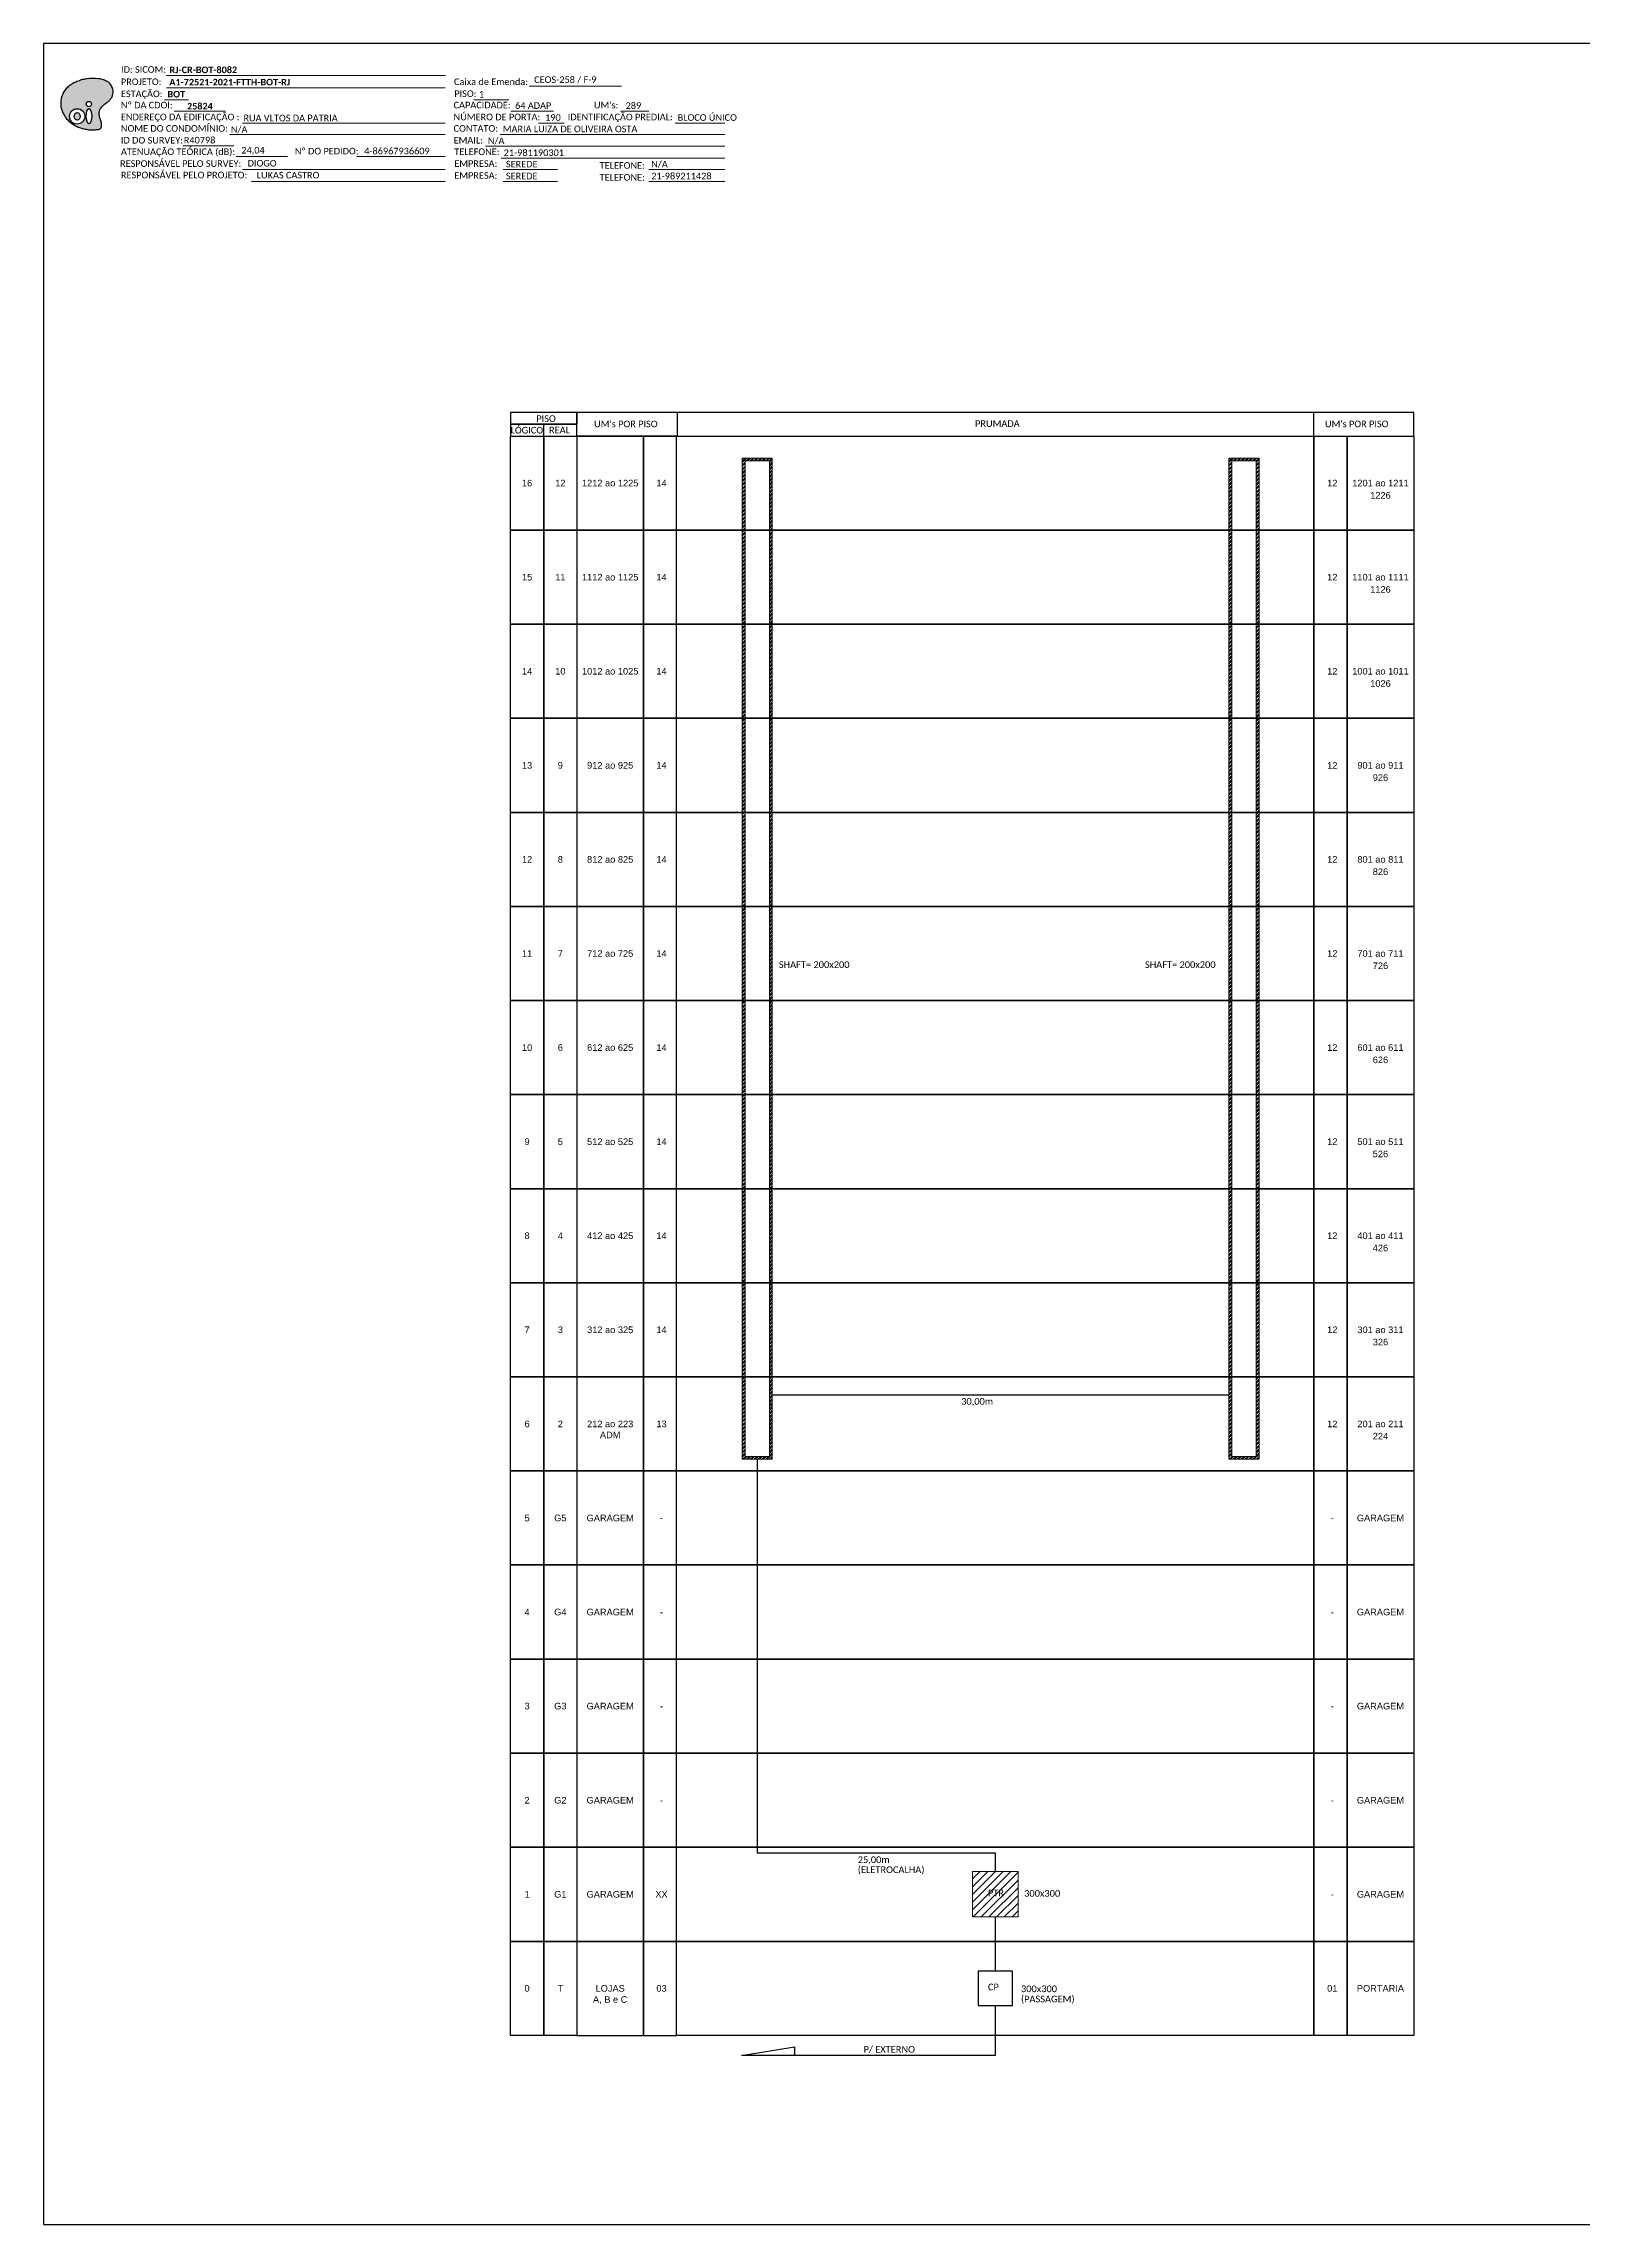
# Model space of a CAD drawing. Extents: x -89 to 2618, y 705 to 1299.
# Drawn here: x 846 to 1265, y 705 to 1299 of the extents above; entities that cross this region are included whole.
import ezdxf
from ezdxf.enums import TextEntityAlignment as Align

# ---------------------------------------------------------------- set-up
doc = ezdxf.new("R2010")
doc.units = 0
doc.styles.add('ARIAL', font='arial.ttf')
doc.styles.add('WMF-Calibri0', font='calibri.ttf')
doc.styles.add('WMF-Calibri1', font='calibrib.ttf')

# ---------------------------------------------------------------- blocks, each defined once
blk = doc.blocks.new('OI')
h = blk.add_hatch(color=40)
edge = h.paths.add_edge_path()
edge.add_spline(control_points=[(4.35, -0.67), (3.92, -0.99), (3.26, -1.5), (2.81, -2.59), (2.9, -3.5), (3.06, -4.27), (3.31, -4.85), (3.37, -5.39), (3.4, -5.88), (3.2, -6.4), (2.54, -6.61), (1.65, -6.63), (0.55, -6.67), (-0.56, -6.42), (-1.61, -6.14), (-2.77, -5.61), (-3.92, -4.77), (-4.89, -3.7), (-5.34, -2.65), (-5.6, -1.94), (-5.85, -0.96), (-5.71, 0.47), (-5.1, 2.02), (-4.14, 3.02), (-3.3, 3.61), (-2.37, 4.16), (-1.36, 4.44), (-0.56, 4.7), (0.79, 4.85), (2.24, 4.97), (3.79, 4.57), (4.67, 4.21), (5.44, 3.65), (5.76, 2.99), (6.03, 2.21), (6.01, 1.46), (5.72, 0.64), (5.31, 0.08), (4.88, -0.38), (4.51, -0.55), (4.35, -0.67)], knot_values=[0, 0, 0, 0, 1.60434, 2.417191, 3.427595, 4.282808, 4.776746, 5.304182, 5.888771, 6.258406, 6.858137, 7.79129, 8.986195, 10.124242, 11.187857, 12.242908, 13.953784, 15.414161, 16.515391, 17.349188, 17.675853, 19.552021, 21.515531, 22.568638, 23.63245, 24.621084, 25.782718, 26.745347, 27.142653, 29.870543, 31.004649, 31.921532, 32.709589, 33.801391, 34.042471, 35.192333, 35.971461, 36.628871, 37.254359, 37.836911, 37.836911, 37.836911, 37.836911], degree=3, periodic=0)
h.paths.add_polyline_path([(1.13, -0.87, -1), (-0.04, -0.87, -1)], flags=16)
edge = h.paths.add_edge_path(flags=16)
edge.add_ellipse((0.56, -3.59), major_axis=(-0.02, 1.71), ratio=0.361305, start_angle=0, end_angle=360)
h.paths.add_polyline_path([(-0.36, -3.62, -1), (-3.8, -3.62, -1)], flags=16)
edge = h.paths.add_edge_path(flags=0)
edge.add_ellipse((-2.08, -3.62), major_axis=(0, 0.885), ratio=0.758294, start_angle=0, end_angle=360)
at = {"color": 40}
for centre, radius in [((-2.08, -3.62), 1.72), ((0.54, -0.87), 0.587)]:
    blk.add_circle(centre, radius, dxfattribs=at)
blk.add_ellipse((-2.08, -3.62), major_axis=(0, 0.885), ratio=0.758294, start_param=-3.141592653589792, end_param=3.141592653589792, dxfattribs=at)
blk.add_ellipse((0.56, -3.59), major_axis=(-0.02, 1.71), ratio=0.361305, dxfattribs=at)
at = {"color": 40, "start_tangent": (-0.800898, -0.598801), "end_tangent": (-0.800898, -0.598801)}
blk.add_spline([(4.35, -0.67), (3.2, -1.78), (2.9, -2.54), (2.92, -3.55), (3.12, -4.38), (3.28, -4.85), (3.37, -5.37), (3.35, -5.95), (3.2, -6.29), (2.66, -6.55), (1.73, -6.63), (0.54, -6.62), (-0.58, -6.41), (-1.6, -6.11), (-2.56, -5.67), (-3.95, -4.67), (-4.89, -3.56), (-5.37, -2.56), (-5.64, -1.78), (-5.72, -1.46), (-5.63, 0.42), (-4.84, 2.22), (-4.13, 2.99), (-3.27, 3.62), (-2.4, 4.09), (-1.3, 4.47), (-0.37, 4.72), (0.02, 4.77), (2.75, 4.8), (3.85, 4.53), (4.69, 4.16), (5.31, 3.68), (5.85, 2.73), (5.93, 2.5), (5.94, 1.35), (5.67, 0.62), (5.29, 0.08), (4.84, -0.36), (4.35, -0.67)], degree=3, dxfattribs=at)
blk = doc.blocks.new('CARIMBO')
at = {"color": 7, "lineweight": 0}
for points in [[(35.66, -16.79), (111.64, -16.79)], [(134.48, -16.3), (159.61, -16.3)], [(35.15, -20.06), (41.7, -20.06)], [(37.81, -23.14), (51.75, -23.14)], [(119.43, -20.02), (128.92, -20.02)], [(129.48, -23.14), (141.1, -23.14)], [(159.42, -23.14), (167.09, -23.14)], [(52.97, -29.48), (111.64, -29.48)], [(56.38, -26.37), (111.64, -26.37)], [(126.6, -29.48), (187.83, -29.48)], [(137.07, -26.37), (144.01, -26.37)], [(174.24, -26.37), (187.8, -26.37)], [(40.13, -32.55), (54.07, -32.55)], [(54.67, -35.52), (68.61, -35.52)], [(122.56, -32.72), (187.83, -32.72)], [(56.38, -39.07), (111.64, -39.07)], [(126.84, -35.96), (187.83, -35.96)], [(127.45, -39.07), (142.25, -39.07)], [(167.06, -39.07), (187.83, -39.07)], [(58.87, -42.31), (111.64, -42.31)], [(127.45, -42.31), (142.25, -42.31)], [(167.06, -42.31), (187.83, -42.31)]]:
    blk.add_lwpolyline(points, dxfattribs=at)
at = {"color": 7, "xscale": 1.213923925163967, "yscale": 1.213923925163967, "zscale": 1.213923925163967, "rotation": 0.1532896023949059}
blk.add_blockref('OI', (13.86, -20.16), dxfattribs=at)
at = {"color": 7, "lineweight": 0, "style": 'WMF-Calibri0'}
for s, height, p in [('PROJETO:', 1.793, (23.26, -16.04)), ('ESTAÇÃO:', 1.793, (23.26, -19.32)), ('Caixa de Emenda:', 1.7927, (114.02, -16.04)), ('PISO:', 1.793, (114.09, -19.28)), ('ENDEREÇO DA EDIFICAÇÃO :', 1.7927, (23.26, -25.63)), ('Nº DA CDOI:', 1.7927, (23.26, -22.39)), ('CAPACIDADE:', 1.7927, (113.91, -22.39)), ('NÚMERO DE PORTA:', 1.7927, (113.91, -25.63)), ('IDENTIFICAÇÃO PREDIAL:', 1.7927, (144.99, -25.63)), ("UM's:", 1.793, (152.15, -22.39)), ('NOME DO CONDOMÍNIO:', 1.7927, (23.26, -28.74)), ('CONTATO:', 1.793, (113.91, -28.74)), ('ATENUAÇÃO TEÓRICA (dB):', 1.7927, (23.26, -35.09)), ('ID DO SURVEY:', 1.7927, (23.26, -31.97)), ('EMAIL:', 1.793, (113.91, -31.97)), ('TELEFONE:', 1.793, (114.09, -35.09)), ('RESPONSÁVEL PELO SURVEY:', 1.7927, (23.02, -38.32)), ('RESPONSÁVEL PELO PROJETO:', 1.7927, (23.26, -41.44)), ('EMPRESA:', 1.793, (114.09, -38.32)), ('EMPRESA:', 1.793, (114.09, -41.56)), ('TELEFONE:', 1.793, (153.7, -38.83)), ('TELEFONE:', 1.793, (153.7, -42.06))]:
    blk.add_text(s, height=height, dxfattribs=at).set_placement(p)
at = {"color": 7, "lineweight": 0, "flags": 8}
for tag, p, style in [('EST', (35.94, -19.41), 'WMF-Calibri1'), ('PROJ', (36.46, -16.13), 'WMF-Calibri1'), ('PISO_PTR', (120.78, -19.42), 'WMF-Calibri0'), ('CEOS-XX', (135.87, -15.46), 'WMF-Calibri0'), ('CAPAC.', (130.66, -22.52), 'WMF-Calibri0'), ("UC'S", (160.78, -22.54), 'WMF-Calibri0'), ('NOME_DO_COND.', (53.23, -29.02), 'WMF-Calibri0'), ('LOGRADOURO', (56.65, -25.91), 'WMF-Calibri0'), ('NOME_DO_CONTATO', (127.3, -28.89), 'WMF-Calibri0'), ('N°', (138.85, -25.77), 'WMF-Calibri0'), ('N°PREDIO', (174.94, -25.77), 'WMF-Calibri0'), ('_ID_', (40.39, -31.94), 'WMF-Calibri0'), ('O_POTEN', (56.06, -34.68), 'WMF-Calibri0'), ('EMAIL', (123.26, -32.12), 'WMF-Calibri0'), ('TELEFONE', (127.55, -35.36), 'WMF-Calibri0'), ('RES_SURVEY', (57.78, -38.23), 'WMF-Calibri0'), ('RES_PROJ', (60.27, -41.47), 'WMF-Calibri0'), ('EMP_RESP_SURVEY', (128.16, -38.47), 'WMF-Calibri0'), ('EMP_RESP_PROJ', (128.16, -41.71), 'WMF-Calibri0'), ('CONT_RESP_SURVEY', (167.76, -38.47), 'WMF-Calibri0'), ('CONT_RESP_PROJ', (167.76, -41.71), 'WMF-Calibri0')]:
    blk.add_attdef(tag, p, '', height=1.79, dxfattribs=dict(at, style=style))
at = {"color": 7, "lineweight": 0, "style": 'WMF-Calibri1', "flags": 8}
blk.add_attdef("N° CDO'S", text='', height=1.79, dxfattribs=at).set_placement((44.78, -22.68), align=Align.CENTER)

msp = doc.modelspace()

# ---------------------------------------------------------------- hatches: boundary and pattern name
h = msp.add_hatch()
h.set_pattern_fill('ANSI32', color=3, scale=0.078261)
h.set_pattern_definition([(45, (-4942.09025, 2741.0796), (-0.52710199, 0.52710199), []), (45, (-4941.73885, 2741.0796), (-0.52710199, 0.52710199), [])])
h.paths.add_polyline_path([(1036.52, 1186.15), (1044.74, 1186.15), (1044.74, 913.41), (1036.52, 913.41)])
h.paths.add_polyline_path([(1037.3, 1185.37), (1043.96, 1185.37), (1043.96, 914.19), (1037.3, 914.19)], flags=16)
h = msp.add_hatch()
h.set_pattern_fill('ANSI32', color=3, scale=0.078261)
h.set_pattern_definition([(45, (-4809.4381, 2741.0796), (-0.52710199, 0.52710199), []), (45, (-4809.0867, 2741.0796), (-0.52710199, 0.52710199), [])])
h.paths.add_polyline_path([(1169.17, 1186.15), (1177.39, 1186.15), (1177.39, 913.41), (1169.17, 913.41)])
h.paths.add_polyline_path([(1169.96, 1185.37), (1176.61, 1185.37), (1176.61, 914.19), (1169.96, 914.19)], flags=16)
h = msp.add_hatch()
h.set_pattern_fill('ANSI31', color=1, scale=0.469565)
h.set_pattern_definition([(45, (612.4153, 2861.266), (-1.054204, 1.054204), [])])
h.paths.add_polyline_path([(1111.69, 788.75), (1111.69, 801.12), (1099.32, 801.12), (1099.32, 788.75)])
h.paths.add_polyline_path([(1103.02, 793.94), (1108.35, 793.94), (1108.35, 796.66), (1103.02, 796.66)], flags=24)

# ---------------------------------------------------------------- linework, layer by layer
for points in [[(846.18, 705.02), (1684.75, 705.02), (1684.75, 1299.02), (846.18, 1299.02), (846.18, 705.02)], [(982.45, 1192.13), (982.45, 1195.35)], [(991.5, 1192.13), (1219.5, 1192.13), (1219.5, 1198.57), (991.5, 1198.57), (991.5, 1198.57), (991.5, 1195.35)], [(1018.94, 1192.13), (1018.94, 1198.57)], [(1192.32, 1192.13), (1192.32, 1198.57)]]:
    msp.add_lwpolyline(points)
at = {"color": 7, "lineweight": 0}
for points in [[(879.68, 1290.33), (955.66, 1290.33)], [(931.49, 1268.26), (955.64, 1268.26)]]:
    msp.add_lwpolyline(points, dxfattribs=at)
for points in [[(973.39, 1195.35), (991.5, 1195.35), (991.5, 1198.57), (973.39, 1198.57)], [(973.39, 1192.13), (991.5, 1192.13), (991.5, 1195.35), (973.39, 1195.35)], [(973.39, 1192.13), (982.45, 1192.13), (982.45, 1166.51), (973.39, 1166.51)], [(982.45, 1192.13), (991.5, 1192.13), (991.5, 1166.51), (982.45, 1166.51)], [(1009.62, 1192.13), (991.5, 1192.13), (991.5, 1166.51), (1009.62, 1166.51)], [(1018.67, 1192.13), (1009.62, 1192.13), (1009.62, 1166.51), (1018.67, 1166.51)], [(1018.67, 1192.13), (1192.33, 1192.13), (1192.33, 1166.51), (1018.67, 1166.51)], [(1192.33, 1192.13), (1201.39, 1192.13), (1201.39, 1166.51), (1192.33, 1166.51)], [(1201.39, 1192.13), (1219.5, 1192.13), (1219.5, 1166.51), (1201.39, 1166.51)], [(973.39, 1166.51), (982.45, 1166.51), (982.45, 1140.88), (973.39, 1140.88)], [(982.45, 1166.51), (991.5, 1166.51), (991.5, 1140.88), (982.45, 1140.88)], [(982.45, 1166.51), (991.5, 1166.51), (991.5, 1140.88), (982.45, 1140.88)], [(1009.62, 1166.51), (991.5, 1166.51), (991.5, 1140.88), (1009.62, 1140.88)], [(1018.67, 1166.51), (1009.62, 1166.51), (1009.62, 1140.88), (1018.67, 1140.88)], [(1018.67, 1166.51), (1192.33, 1166.51), (1192.33, 1140.88), (1018.67, 1140.88)], [(1192.33, 1166.51), (1201.39, 1166.51), (1201.39, 1140.88), (1192.33, 1140.88)], [(1201.39, 1166.51), (1219.5, 1166.51), (1219.5, 1140.88), (1201.39, 1140.88)], [(973.39, 1140.88), (982.45, 1140.88), (982.45, 1115.26), (973.39, 1115.26)], [(982.45, 1140.88), (991.5, 1140.88), (991.5, 1115.26), (982.45, 1115.26)], [(982.45, 1140.88), (991.5, 1140.88), (991.5, 1115.26), (982.45, 1115.26)], [(1009.62, 1140.88), (991.5, 1140.88), (991.5, 1115.26), (1009.62, 1115.26)], [(1018.67, 1140.88), (1009.62, 1140.88), (1009.62, 1115.26), (1018.67, 1115.26)], [(1018.67, 1140.88), (1192.33, 1140.88), (1192.33, 1115.26), (1018.67, 1115.26)], [(1192.33, 1140.88), (1201.39, 1140.88), (1201.39, 1115.26), (1192.33, 1115.26)], [(1201.39, 1140.88), (1219.5, 1140.88), (1219.5, 1115.26), (1201.39, 1115.26)], [(973.39, 1115.26), (982.45, 1115.26), (982.45, 1089.63), (973.39, 1089.63)], [(982.45, 1115.26), (991.5, 1115.26), (991.5, 1089.63), (982.45, 1089.63)], [(982.45, 1115.26), (991.5, 1115.26), (991.5, 1089.63), (982.45, 1089.63)], [(1009.62, 1115.26), (991.5, 1115.26), (991.5, 1089.63), (1009.62, 1089.63)], [(1018.67, 1115.26), (1009.62, 1115.26), (1009.62, 1089.63), (1018.67, 1089.63)], [(1018.67, 1115.26), (1192.33, 1115.26), (1192.33, 1089.63), (1018.67, 1089.63)], [(1192.33, 1115.26), (1201.39, 1115.26), (1201.39, 1089.63), (1192.33, 1089.63)], [(1201.39, 1115.26), (1219.5, 1115.26), (1219.5, 1089.63), (1201.39, 1089.63)], [(973.39, 1089.63), (982.45, 1089.63), (982.45, 1064), (973.39, 1064)], [(982.45, 1089.63), (991.5, 1089.63), (991.5, 1064), (982.45, 1064)], [(982.45, 1089.63), (991.5, 1089.63), (991.5, 1064), (982.45, 1064)], [(1009.62, 1089.63), (991.5, 1089.63), (991.5, 1064), (1009.62, 1064)], [(1018.67, 1089.63), (1009.62, 1089.63), (1009.62, 1064), (1018.67, 1064)], [(1018.67, 1089.63), (1192.33, 1089.63), (1192.33, 1064), (1018.67, 1064)], [(1192.33, 1089.63), (1201.39, 1089.63), (1201.39, 1064), (1192.33, 1064)], [(1201.39, 1089.63), (1219.5, 1089.63), (1219.5, 1064), (1201.39, 1064)], [(973.39, 1064), (982.45, 1064), (982.45, 1038.38), (973.39, 1038.38)], [(982.45, 1064), (991.5, 1064), (991.5, 1038.38), (982.45, 1038.38)], [(982.45, 1064), (991.5, 1064), (991.5, 1038.38), (982.45, 1038.38)], [(1009.62, 1064), (991.5, 1064), (991.5, 1038.38), (1009.62, 1038.38)], [(1018.67, 1064), (1009.62, 1064), (1009.62, 1038.38), (1018.67, 1038.38)], [(1018.67, 1064), (1192.33, 1064), (1192.33, 1038.38), (1018.67, 1038.38)], [(1192.33, 1064), (1201.39, 1064), (1201.39, 1038.38), (1192.33, 1038.38)], [(1201.39, 1064), (1219.5, 1064), (1219.5, 1038.38), (1201.39, 1038.38)], [(973.39, 1038.38), (982.45, 1038.38), (982.45, 1012.75), (973.39, 1012.75)], [(982.45, 1038.38), (991.5, 1038.38), (991.5, 1012.75), (982.45, 1012.75)], [(982.45, 1038.38), (991.5, 1038.38), (991.5, 1012.75), (982.45, 1012.75)], [(1009.62, 1038.38), (991.5, 1038.38), (991.5, 1012.75), (1009.62, 1012.75)], [(1018.67, 1038.38), (1009.62, 1038.38), (1009.62, 1012.75), (1018.67, 1012.75)], [(1018.67, 1038.38), (1192.33, 1038.38), (1192.33, 1012.75), (1018.67, 1012.75)], [(1192.33, 1038.38), (1201.39, 1038.38), (1201.39, 1012.75), (1192.33, 1012.75)], [(1201.39, 1038.38), (1219.5, 1038.38), (1219.5, 1012.75), (1201.39, 1012.75)], [(973.39, 1012.75), (982.45, 1012.75), (982.45, 987.13), (973.39, 987.13)], [(982.45, 1012.75), (991.5, 1012.75), (991.5, 987.13), (982.45, 987.13)], [(982.45, 1012.75), (991.5, 1012.75), (991.5, 987.13), (982.45, 987.13)], [(1009.62, 1012.75), (991.5, 1012.75), (991.5, 987.13), (1009.62, 987.13)], [(1018.67, 1012.75), (1009.62, 1012.75), (1009.62, 987.13), (1018.67, 987.13)], [(1018.67, 1012.75), (1192.33, 1012.75), (1192.33, 987.13), (1018.67, 987.13)], [(1192.33, 1012.75), (1201.39, 1012.75), (1201.39, 987.13), (1192.33, 987.13)], [(1201.39, 1012.75), (1219.5, 1012.75), (1219.5, 987.13), (1201.39, 987.13)], [(973.39, 987.13), (982.45, 987.13), (982.45, 961.5), (973.39, 961.5)], [(982.45, 987.13), (991.5, 987.13), (991.5, 961.5), (982.45, 961.5)], [(982.45, 987.13), (991.5, 987.13), (991.5, 961.5), (982.45, 961.5)], [(1009.62, 987.13), (991.5, 987.13), (991.5, 961.5), (1009.62, 961.5)], [(1018.67, 987.13), (1009.62, 987.13), (1009.62, 961.5), (1018.67, 961.5)], [(1018.67, 987.13), (1192.33, 987.13), (1192.33, 961.5), (1018.67, 961.5)], [(1192.33, 987.13), (1201.39, 987.13), (1201.39, 961.5), (1192.33, 961.5)], [(1201.39, 987.13), (1219.5, 987.13), (1219.5, 961.5), (1201.39, 961.5)], [(973.39, 961.5), (982.45, 961.5), (982.45, 935.88), (973.39, 935.88)], [(982.45, 961.5), (991.5, 961.5), (991.5, 935.88), (982.45, 935.88)], [(982.45, 961.5), (991.5, 961.5), (991.5, 935.88), (982.45, 935.88)], [(1009.62, 961.5), (991.5, 961.5), (991.5, 935.88), (1009.62, 935.88)], [(1018.67, 961.5), (1009.62, 961.5), (1009.62, 935.88), (1018.67, 935.88)], [(1018.67, 961.5), (1192.33, 961.5), (1192.33, 935.88), (1018.67, 935.88)], [(1192.33, 961.5), (1201.39, 961.5), (1201.39, 935.88), (1192.33, 935.88)], [(1201.39, 961.5), (1219.5, 961.5), (1219.5, 935.88), (1201.39, 935.88)], [(973.39, 935.88), (982.45, 935.88), (982.45, 910.25), (973.39, 910.25)], [(982.45, 935.88), (991.5, 935.88), (991.5, 910.25), (982.45, 910.25)], [(982.45, 935.88), (991.5, 935.88), (991.5, 910.25), (982.45, 910.25)], [(1009.62, 935.88), (991.5, 935.88), (991.5, 910.25), (1009.62, 910.25)], [(1018.67, 935.88), (1009.62, 935.88), (1009.62, 910.25), (1018.67, 910.25)], [(1018.67, 935.88), (1192.33, 935.88), (1192.33, 910.25), (1018.67, 910.25)], [(1192.33, 935.88), (1201.39, 935.88), (1201.39, 910.25), (1192.33, 910.25)], [(1201.39, 935.88), (1219.5, 935.88), (1219.5, 910.25), (1201.39, 910.25)], [(973.39, 910.25), (982.45, 910.25), (982.45, 884.63), (973.39, 884.63)], [(982.45, 910.25), (991.5, 910.25), (991.5, 884.63), (982.45, 884.63)], [(982.45, 910.25), (991.5, 910.25), (991.5, 884.63), (982.45, 884.63)], [(1009.62, 910.25), (991.5, 910.25), (991.5, 884.63), (1009.62, 884.63)], [(1018.67, 910.25), (1009.62, 910.25), (1009.62, 884.63), (1018.67, 884.63)], [(1018.67, 910.25), (1192.33, 910.25), (1192.33, 884.63), (1018.67, 884.63)], [(1192.33, 910.25), (1201.39, 910.25), (1201.39, 884.63), (1192.33, 884.63)], [(1201.39, 910.25), (1219.5, 910.25), (1219.5, 884.63), (1201.39, 884.63)], [(973.39, 884.63), (982.45, 884.63), (982.45, 859), (973.39, 859)], [(982.45, 884.63), (991.5, 884.63), (991.5, 859), (982.45, 859)], [(1009.62, 884.63), (991.5, 884.63), (991.5, 859), (1009.62, 859)], [(1018.67, 884.63), (1009.62, 884.63), (1009.62, 859), (1018.67, 859)], [(1018.67, 884.63), (1192.33, 884.63), (1192.33, 859), (1018.67, 859)], [(1192.33, 884.63), (1201.39, 884.63), (1201.39, 859), (1192.33, 859)], [(1201.39, 884.63), (1219.5, 884.63), (1219.5, 859), (1201.39, 859)], [(973.39, 859), (982.45, 859), (982.45, 833.37), (973.39, 833.37)], [(982.45, 859), (991.5, 859), (991.5, 833.37), (982.45, 833.37)], [(1009.62, 859), (991.5, 859), (991.5, 833.37), (1009.62, 833.37)], [(1018.67, 859), (1009.62, 859), (1009.62, 833.37), (1018.67, 833.37)], [(1018.67, 859), (1192.33, 859), (1192.33, 833.37), (1018.67, 833.37)], [(1192.33, 859), (1201.39, 859), (1201.39, 833.37), (1192.33, 833.37)], [(1201.39, 859), (1219.5, 859), (1219.5, 833.37), (1201.39, 833.37)], [(973.39, 833.37), (982.45, 833.37), (982.45, 807.75), (973.39, 807.75)], [(982.45, 833.37), (991.5, 833.37), (991.5, 807.75), (982.45, 807.75)], [(1009.62, 833.37), (991.5, 833.37), (991.5, 807.75), (1009.62, 807.75)], [(1018.67, 833.37), (1009.62, 833.37), (1009.62, 807.75), (1018.67, 807.75)], [(1018.67, 833.37), (1192.33, 833.37), (1192.33, 807.75), (1018.67, 807.75)], [(1192.33, 833.37), (1201.39, 833.37), (1201.39, 807.75), (1192.33, 807.75)], [(1201.39, 833.37), (1219.5, 833.37), (1219.5, 807.75), (1201.39, 807.75)], [(973.39, 807.75), (982.45, 807.75), (982.45, 782.12), (973.39, 782.12)], [(982.45, 807.75), (991.5, 807.75), (991.5, 782.12), (982.45, 782.12)], [(1009.62, 807.75), (991.5, 807.75), (991.5, 782.12), (1009.62, 782.12)], [(1018.67, 807.75), (1009.62, 807.75), (1009.62, 782.12), (1018.67, 782.12)], [(1018.67, 807.75), (1192.33, 807.75), (1192.33, 782.12), (1018.67, 782.12)], [(1192.33, 807.75), (1201.39, 807.75), (1201.39, 782.12), (1192.33, 782.12)], [(1201.39, 807.75), (1219.5, 807.75), (1219.5, 782.12), (1201.39, 782.12)], [(973.39, 782.12), (982.45, 782.12), (982.45, 756.5), (973.39, 756.5)], [(982.45, 782.12), (991.5, 782.12), (991.5, 756.5), (982.45, 756.5)], [(1009.62, 782.12), (991.5, 782.12), (991.5, 756.5), (1009.62, 756.5)], [(1018.67, 782.12), (1009.62, 782.12), (1009.62, 756.5), (1018.67, 756.5)], [(1018.67, 782.12), (1192.33, 782.12), (1192.33, 756.5), (1018.67, 756.5)], [(1192.33, 782.12), (1201.39, 782.12), (1201.39, 756.5), (1192.33, 756.5)], [(1201.39, 782.12), (1219.5, 782.12), (1219.5, 756.5), (1201.39, 756.5)], [(1100.81, 764.61), (1110.2, 764.61), (1110.2, 774.01), (1100.81, 774.01)]]:
    msp.add_lwpolyline(points, close=True)
at = {"color": 2, "lineweight": 0}
for points in [[(1036.52, 1186.15), (1044.74, 1186.15), (1044.74, 913.41), (1036.52, 913.41)], [(1037.3, 1185.37), (1043.96, 1185.37), (1043.96, 914.19), (1037.3, 914.19)], [(1169.17, 1186.15), (1177.39, 1186.15), (1177.39, 913.41), (1169.17, 913.41)], [(1169.96, 1185.37), (1176.61, 1185.37), (1176.61, 914.19), (1169.96, 914.19)]]:
    msp.add_lwpolyline(points, close=True, dxfattribs=at)
at = {"color": 3, "ltscale": 0.5}
for points in [[(1044.74, 931.02), (1169.17, 931.02)], [(1040.63, 913.41), (1040.63, 806.19), (1105.5, 806.19), (1105.5, 801.12)], [(1105.5, 788.75), (1105.5, 774.01)], [(1105.5, 764.61), (1105.5, 751.02), (1036.33, 751.02), (1050.8, 753.37), (1050.8, 751.02)]]:
    msp.add_lwpolyline(points, dxfattribs=at)
at = {"color": 1, "lineweight": 0}
msp.add_lwpolyline([(1099.32, 801.12), (1111.69, 801.12), (1111.69, 788.75), (1099.32, 788.75)], close=True, dxfattribs=at)

# ---------------------------------------------------------------- block references
ref = msp.add_blockref('CARIMBO', (843.99, 1303.77))
ref.add_attrib('PROJ', 'A1-72521-2021-FTTH-BOT-RJ', (880.45, 1287.63), dxfattribs={"color": 7, "lineweight": 0, "height": 1.7927, "style": 'WMF-Calibri1'})
ref.add_attrib('EST', 'BOT', (879.93, 1284.35), dxfattribs={"color": 7, "lineweight": 0, "height": 1.793, "style": 'WMF-Calibri1'})
ref.add_attrib("N° CDO'S", '25824', dxfattribs={"color": 7, "lineweight": 0, "height": 1.793, "style": 'WMF-Calibri1'}).set_placement((888.77, 1281.09), align=Align.CENTER)
ref.add_attrib('LOGRADOURO', 'RUA VLTOS DA PATRIA', (900.64, 1277.86), dxfattribs={"color": 7, "lineweight": 0, "height": 1.7927, "style": 'WMF-Calibri0'})
ref.add_attrib('NOME_DO_COND.', 'N/A', (897.22, 1274.74), dxfattribs={"color": 7, "lineweight": 0, "height": 1.793, "style": 'WMF-Calibri0'})
ref.add_attrib('_ID_', 'R40798', (884.39, 1271.83), dxfattribs={"color": 7, "lineweight": 0, "height": 1.793, "style": 'WMF-Calibri0'})
ref.add_attrib('O_POTEN', '24,04', (900.05, 1269.09), dxfattribs={"color": 7, "lineweight": 0, "height": 1.793, "style": 'WMF-Calibri0'})
ref.add_attrib('RES_SURVEY', 'DIOGO', (901.77, 1265.54), dxfattribs={"color": 7, "lineweight": 0, "height": 1.793, "style": 'WMF-Calibri0'})
ref.add_attrib('RES_PROJ', 'LUKAS CASTRO', (904.26, 1262.3), dxfattribs={"color": 7, "lineweight": 0, "height": 1.7927, "style": 'WMF-Calibri0'})
ref.add_attrib('CEOS-XX', 'CEOS-258 / F-9', (979.86, 1288.31), dxfattribs={"color": 7, "lineweight": 0, "height": 1.7927, "style": 'WMF-Calibri0'})
ref.add_attrib('CAPAC.', '64 ADAP', (974.65, 1281.25), dxfattribs={"color": 7, "lineweight": 0, "height": 1.793, "style": 'WMF-Calibri0'})
ref.add_attrib("UC'S", '289', (1004.77, 1281.23), dxfattribs={"color": 7, "lineweight": 0, "height": 1.793, "style": 'WMF-Calibri0'})
ref.add_attrib('PISO_PTR', '1', (964.78, 1284.34), dxfattribs={"color": 7, "lineweight": 0, "height": 1.79, "style": 'WMF-Calibri0'})
ref.add_attrib('N°', '190', (982.84, 1278), dxfattribs={"color": 7, "lineweight": 0, "height": 1.793, "style": 'WMF-Calibri0'})
ref.add_attrib('N°PREDIO', 'BLOCO ÚNICO', (1018.93, 1278), dxfattribs={"color": 7, "lineweight": 0, "height": 1.7927, "style": 'WMF-Calibri0'})
ref.add_attrib('NOME_DO_CONTATO', 'MARIA LUIZA DE OLIVEIRA OSTA', (971.29, 1274.88), dxfattribs={"color": 7, "lineweight": 0, "height": 1.7927, "style": 'WMF-Calibri0'})
ref.add_attrib('EMAIL', 'N/A', (967.25, 1271.65), dxfattribs={"color": 7, "lineweight": 0, "height": 1.793, "style": 'WMF-Calibri0'})
ref.add_attrib('TELEFONE', '21-981190301', (971.54, 1268.41), dxfattribs={"color": 7, "lineweight": 0, "height": 1.7927, "style": 'WMF-Calibri0'})
ref.add_attrib('EMP_RESP_SURVEY', 'SEREDE', (972.15, 1265.3), dxfattribs={"color": 7, "lineweight": 0, "height": 1.793, "style": 'WMF-Calibri0'})
ref.add_attrib('EMP_RESP_PROJ', 'SEREDE', (972.15, 1262.06), dxfattribs={"color": 7, "lineweight": 0, "height": 1.793, "style": 'WMF-Calibri0'})
ref.add_attrib('CONT_RESP_SURVEY', 'N/A', (1011.75, 1265.3), dxfattribs={"color": 7, "lineweight": 0, "height": 1.793, "style": 'WMF-Calibri0'})
ref.add_attrib('CONT_RESP_PROJ', '21-989211428', (1011.75, 1262.06), dxfattribs={"color": 7, "lineweight": 0, "height": 1.7927, "style": 'WMF-Calibri0'})

# ---------------------------------------------------------------- texts
at = {"color": 7, "lineweight": 0, "style": 'WMF-Calibri0'}
for s, p in [('ID: SICOM: ', (867.28, 1291.08)), ('Nº DO PEDIDO:', (914.62, 1268.84))]:
    msp.add_text(s, height=1.7927, dxfattribs=at).set_placement(p)
at = {"style": 'WMF-Calibri0'}
for s, height, p in [('  LÓGICO', 1.8, (972.15, 1192.83)), ('     PISO', 1.8, (977.27, 1195.98)), ('    REAL', 1.8, (981.36, 1192.87)), ("UM's POR PISO", 1.8, (996.17, 1194.53)), ('PRUMADA', 1.8, (1099.99, 1194.62)), ("UM's POR PISO", 1.8, (1195.32, 1194.53)), ('SHAFT= 200x200', 1.8133, (1046.53, 1047.24)), ('SHAFT= 200x200', 1.8133, (1146.28, 1047.24)), ('30,00m', 1.813, (1096.2, 928.28)), ('25,00m', 1.813, (1068.02, 803.45)), ('(ELETROCALHA)', 1.8133, (1068.02, 800.72)), ('PTR', 1.813, (1103.48, 794.4)), ('300x300', 1.813, (1113.36, 794.27)), ('CP', 1.813, (1103.48, 768.78)), ('300x300', 1.813, (1112.49, 768.28)), ('(PASSAGEM)', 1.813, (1112.49, 765.5)), ('P/ EXTERNO', 1.813, (1069.59, 751.8))]:
    msp.add_text(s, height=height, dxfattribs=at).set_placement(p)
at = {"style": 'ARIAL'}
for s, p in [('16', (977.92, 1179.32)), ('12', (986.98, 1179.32)), ('1212 ao 1225', (1000.56, 1179.32)), ('14', (1014.55, 1179.32)), ('12', (1197.32, 1179.32)), ('1201 ao 1211', (1210.44, 1179.32)), ('1226', (1210.44, 1175.98)), ('15', (977.92, 1153.69)), ('11', (986.98, 1153.69)), ('1112 ao 1125', (1000.56, 1153.69)), ('14', (1014.55, 1153.69)), ('12', (1197.32, 1153.69)), ('1101 ao 1111', (1210.44, 1153.69)), ('1126', (1210.44, 1150.35)), ('14', (977.92, 1128.07)), ('10', (986.98, 1128.07)), ('1012 ao 1025', (1000.56, 1128.07)), ('14', (1014.55, 1128.07)), ('12', (1197.32, 1128.07)), ('1001 ao 1011', (1210.44, 1128.07)), ('1026', (1210.44, 1124.73)), ('13', (977.92, 1102.44)), ('9', (986.98, 1102.44)), ('912 ao 925', (1000.56, 1102.44)), ('14', (1014.55, 1102.44)), ('12', (1197.32, 1102.44)), ('901 ao 911', (1210.44, 1102.44)), ('926', (1210.44, 1099.1)), ('12', (977.92, 1076.82)), ('8', (986.98, 1076.82)), ('812 ao 825', (1000.56, 1076.82)), ('14', (1014.55, 1076.82)), ('12', (1197.32, 1076.82)), ('801 ao 811', (1210.44, 1076.82)), ('826', (1210.44, 1073.47)), ('11', (977.92, 1051.19)), ('7', (986.98, 1051.19)), ('712 ao 725', (1000.56, 1051.19)), ('14', (1014.55, 1051.19)), ('12', (1197.32, 1051.19)), ('701 ao 711', (1210.44, 1051.19)), ('726', (1210.44, 1047.85)), ('10', (977.92, 1025.57)), ('6', (986.98, 1025.57)), ('612 ao 625', (1000.56, 1025.57)), ('14', (1014.55, 1025.57)), ('12', (1197.32, 1025.57)), ('601 ao 611', (1210.44, 1025.57)), ('626', (1210.44, 1022.22)), ('9', (977.92, 999.94)), ('5', (986.98, 999.94)), ('512 ao 525', (1000.56, 999.94)), ('14', (1014.55, 999.94)), ('12', (1197.32, 999.94)), ('501 ao 511', (1210.44, 999.94)), ('526', (1210.44, 996.6)), ('8', (977.92, 974.31)), ('4', (986.98, 974.31)), ('412 ao 425', (1000.56, 974.31)), ('14', (1014.55, 974.31)), ('12', (1197.32, 974.31)), ('401 ao 411', (1210.44, 974.31)), ('426', (1210.44, 970.97)), ('7', (977.92, 948.69)), ('3', (986.98, 948.69)), ('312 ao 325', (1000.56, 948.69)), ('14', (1014.55, 948.69)), ('12', (1197.32, 948.69)), ('301 ao 311', (1210.44, 948.69)), ('326', (1210.44, 945.35)), ('6', (977.92, 923.06)), ('2', (986.98, 923.06)), ('212 ao 223', (1000.56, 923.06)), ('ADM', (1000.56, 920.06)), ('13', (1014.55, 923.06)), ('12', (1197.32, 923.06)), ('201 ao 211', (1210.44, 923.06)), ('224', (1210.44, 919.72)), ('5', (977.92, 897.44)), ('G5', (986.98, 897.44)), ('GARAGEM', (1000.56, 897.44)), ('-', (1014.55, 897.44)), ('-', (1197.32, 897.44)), ('GARAGEM', (1210.44, 897.44)), ('4', (977.92, 871.81)), ('G4', (986.98, 871.81)), ('GARAGEM', (1000.56, 871.81)), ('-', (1014.55, 871.81)), ('-', (1197.32, 871.81)), ('GARAGEM', (1210.44, 871.81)), ('3', (977.92, 846.19)), ('G3', (986.98, 846.19)), ('GARAGEM', (1000.56, 846.19)), ('-', (1014.55, 846.19)), ('-', (1197.32, 846.19)), ('GARAGEM', (1210.44, 846.19)), ('2', (977.92, 820.56)), ('G2', (986.98, 820.56)), ('GARAGEM', (1000.56, 820.56)), ('-', (1014.55, 820.56)), ('-', (1197.32, 820.56)), ('GARAGEM', (1210.44, 820.56)), ('1', (977.92, 794.94)), ('G1', (986.98, 794.94)), ('GARAGEM', (1000.56, 794.94)), ('XX', (1014.55, 794.94)), ('-', (1197.32, 794.94)), ('GARAGEM', (1210.44, 794.94)), ('0', (977.92, 769.31)), ('T', (986.98, 769.31)), ('A, B e C', (1000.56, 766.28)), ('LOJAS', (1000.56, 769.31)), ('03', (1014.55, 769.31)), ('01', (1197.32, 769.31)), ('PORTARIA', (1210.44, 769.31))]:
    msp.add_text(s, height=1.8, dxfattribs=at).set_placement(p, align=Align.MIDDLE_CENTER)
at = {"color": 7, "lineweight": 0, "flags": 8}
for tag, p, s, style in [('RJ-CR-BOT-8082', (880.48, 1290.98), 'RJ-CR-BOT-8082', 'WMF-Calibri1'), ('4-86967936609', (933.53, 1268.87), '4-86967936609', 'WMF-Calibri0')]:
    msp.add_attdef(tag, p, s, height=1.7927, dxfattribs=dict(at, style=style))

doc.saveas('drawing.dxf')
